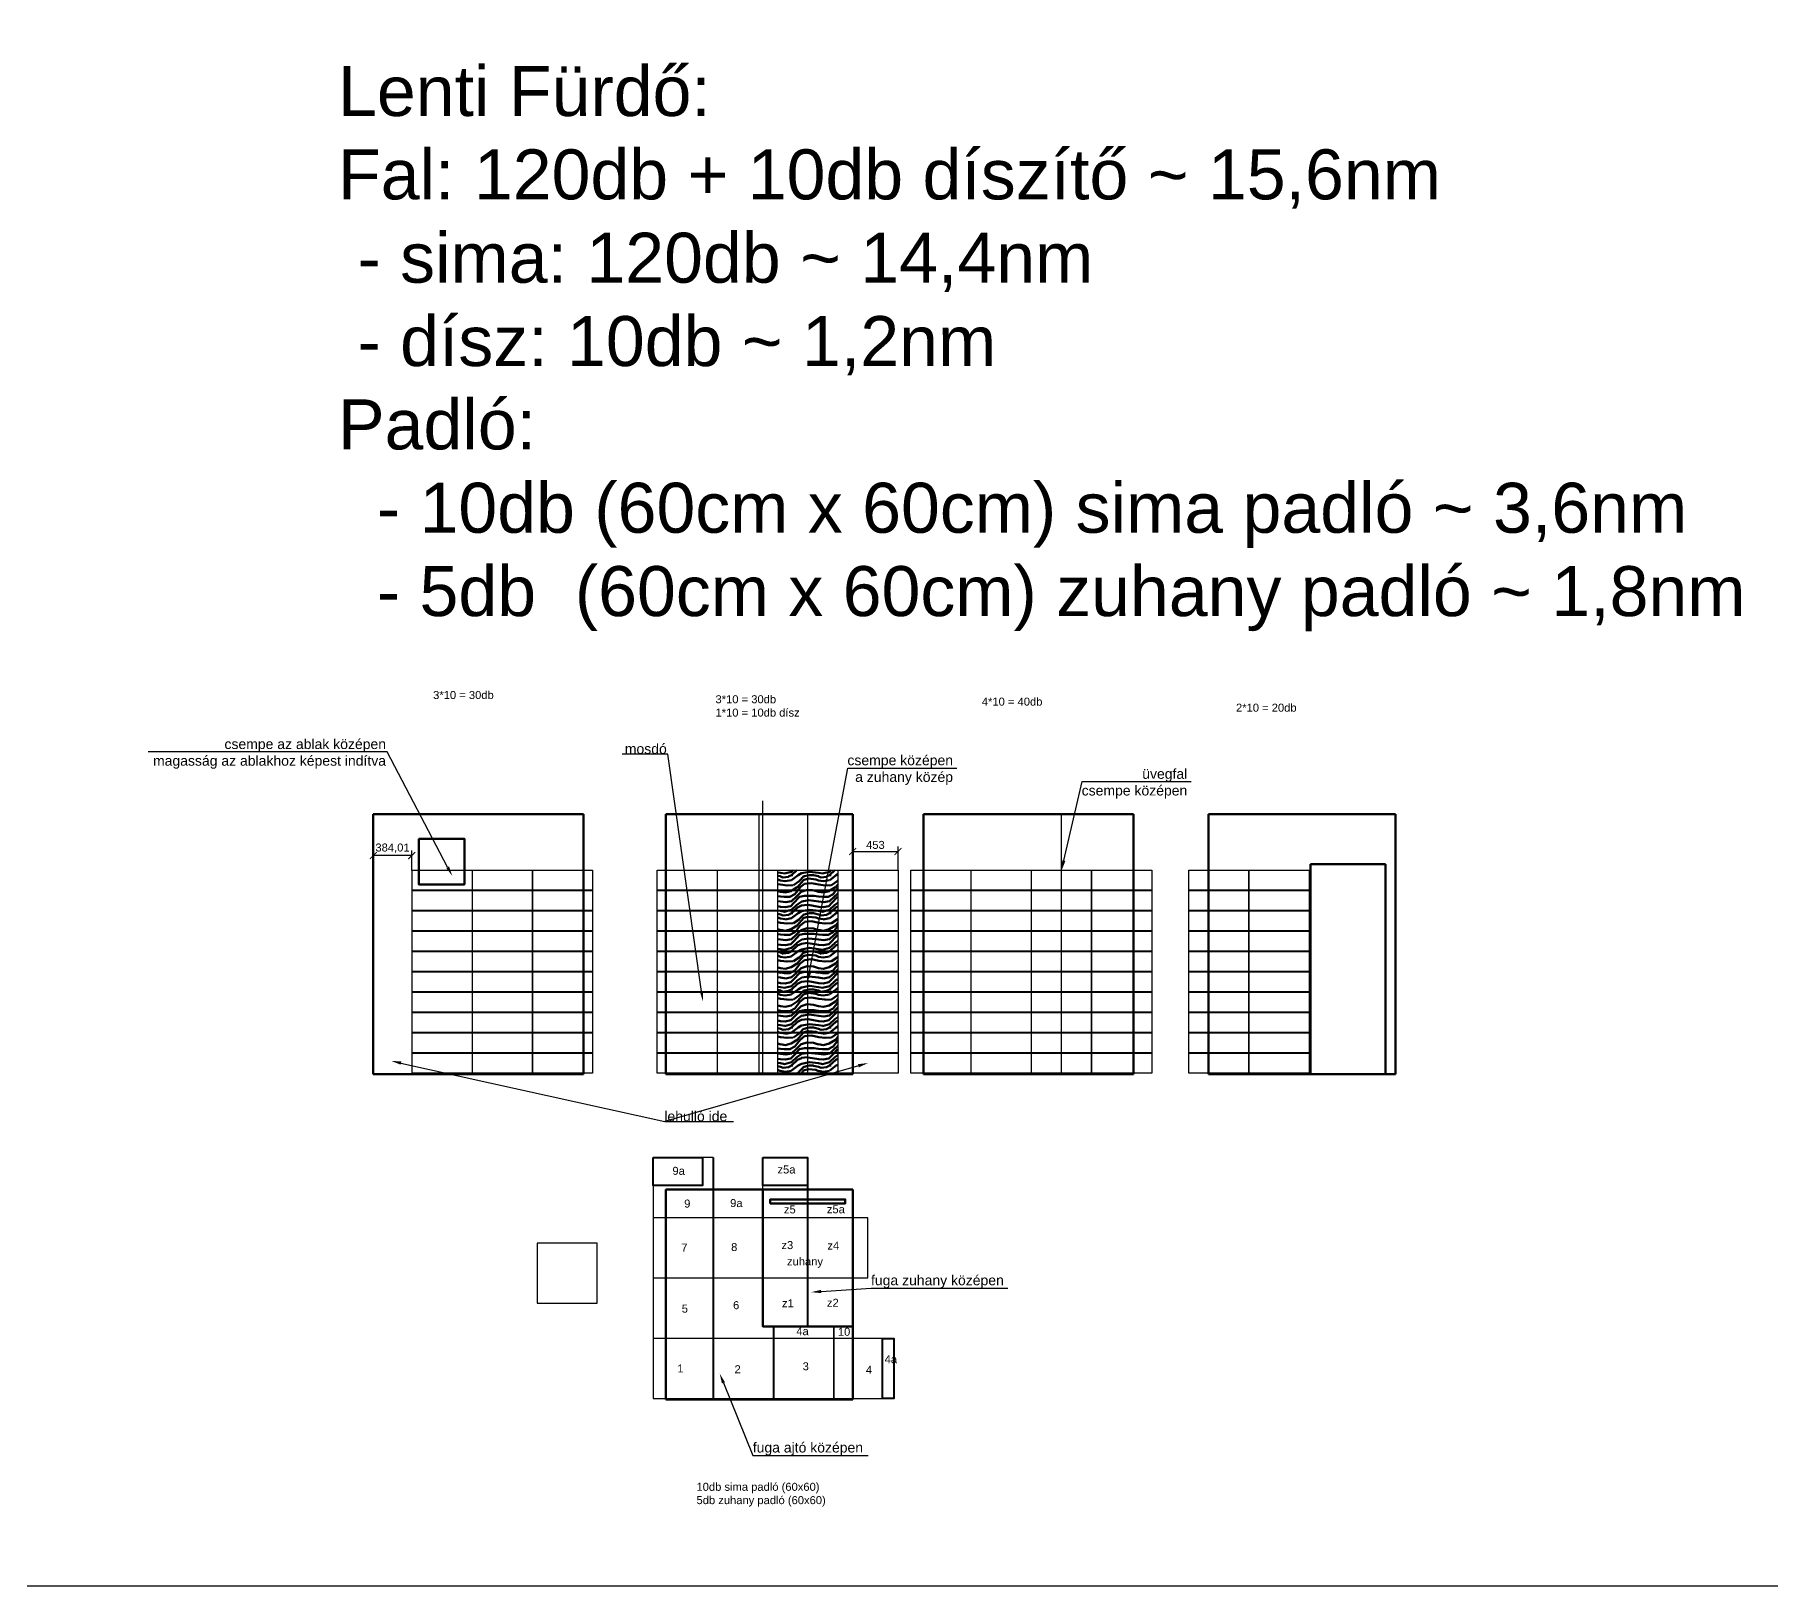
# Model space of a CAD drawing. Header units: metres. Extents: x -98677 to 89321, y -16450 to 242692.
# Drawn here: x 59940 to 77292, y 105716 to 121233 of the extents above; entities that cross this region are included whole.
import ezdxf
from ezdxf import colors
from ezdxf.entities.mleader import LeaderData, LeaderLine
from ezdxf.math import Vec2, Vec3

# ---------------------------------------------------------------- set-up
doc = ezdxf.new("R2010")
doc.units = ezdxf.units.M
doc.header["$LTSCALE"] = 0.001
for name, color, linetype in [('Csempe', 122, 'Continuous'), ('Méret', 7, 'Continuous'), ('szerk', 70, 'Continuous')]:
    doc.layers.add(name, color=color, linetype=linetype)
for name, color, linetype, lineweight in [('fűtés - vissza', 5, 'Continuous', 40), ('gépészet - víz', 5, 'Continuous', 40), ('külső fal', 7, 'Continuous', 50)]:
    doc.layers.add(name, color=color, linetype=linetype, lineweight=lineweight)
doc.styles.add('dada', font='arial.ttf', dxfattribs={"height": 80})
doc.dimstyles.new('kicsi folyamatos', dxfattribs={"dimscale": 100, "dimtxt": 1, "dimasz": 0.7, "dimexe": 0.5, "dimexo": 0, "dimgap": 0.25, "dimtad": 1, "dimtxsty": 'dada', "dimblk1": 'ARCHTICK', "dimblk2": 'ARCHTICK', "dimsah": 1, "dimcen": 2.5, "dimadec": 0, "dimazin": 0, "dimtfac": 1, "dimtmove": 0, "dimatfit": 3, "dimldrblk": 'ARCHTICK', "dimfxl": 1, "dimarcsym": 0})

# ---------------------------------------------------------------- blocks, each defined once
blk = doc.blocks.new('_ArchTick')
at = {"color": 0, "linetype": 'ByBlock', "const_width": 0.15}
blk.add_lwpolyline([(-0.5, -0.5), (0.5, 0.5)], dxfattribs=at)
blk = doc.blocks.new('*D338')
at = {"layer": 'Defpoints', "color": 0, "ltscale": 10000}
for p in [(68571, 113064), (68118, 112876), (68571, 112876)]:
    blk.add_point(p, dxfattribs=at)
at = {"layer": 'Méret', "color": 0, "lineweight": -2, "ltscale": 10000}
for p, q in [((68118, 112876), (68118, 113114)), ((68118, 113064), (68571, 113064)), ((68571, 112876), (68571, 113114))]:
    blk.add_line(p, q, dxfattribs=at)
at = {"layer": 'Méret', "color": 0, "lineweight": -2, "ltscale": 10000, "xscale": 70, "yscale": 70, "zscale": 70, "rotation": 180}
blk.add_blockref('_ArchTick', (68118, 113064), dxfattribs=at)
at = {"layer": 'Méret', "color": 0, "lineweight": -2, "ltscale": 10000, "xscale": 70, "yscale": 70, "zscale": 70}
blk.add_blockref('_ArchTick', (68571, 113064), dxfattribs=at)
at = {"layer": 'Méret', "color": 0, "ltscale": 10000, "insert": (68345, 113130), "char_height": 80, "attachment_point": 5, "style": 'dada'}
blk.add_mtext('453', dxfattribs=at)
blk = doc.blocks.new('*D339')
at = {"layer": 'Defpoints', "color": 0, "ltscale": 10000}
for p in [(63325, 113024), (63325, 112876), (63709, 112876)]:
    blk.add_point(p, dxfattribs=at)
at = {"layer": 'Méret', "color": 0, "lineweight": -2, "ltscale": 10000}
for p, q in [((63325, 112876), (63325, 113074)), ((63709, 113024), (63325, 113024)), ((63709, 112876), (63709, 113074))]:
    blk.add_line(p, q, dxfattribs=at)
at = {"layer": 'Méret', "color": 0, "lineweight": -2, "ltscale": 10000, "xscale": 70, "yscale": 70, "zscale": 70, "rotation": 180}
blk.add_blockref('_ArchTick', (63325, 113024), dxfattribs=at)
at = {"layer": 'Méret', "color": 0, "lineweight": -2, "ltscale": 10000, "xscale": 70, "yscale": 70, "zscale": 70}
blk.add_blockref('_ArchTick', (63709, 113024), dxfattribs=at)
at = {"layer": 'Méret', "color": 0, "ltscale": 10000, "insert": (63517, 113097), "char_height": 80, "attachment_point": 5, "style": 'dada'}
blk.add_mtext('384,01', dxfattribs=at)

msp = doc.modelspace()

# ---------------------------------------------------------------- hatches: boundary and pattern name
at = {"layer": 'külső fal', "ltscale": 10000}
h = msp.add_hatch(dxfattribs=at)
h.set_pattern_fill('WOOD3', color=256, scale=15, style=0)
h.set_pattern_definition([(355.2364, (20911.59, -6743.44), (-4191.0003605, 380.996774), [45.8785, -4541.9692]), (11.3099, (20957.31, -6747.25), (1524.000287, 380.9991), [58.282, -1884.4447]), (45, (21014.46, -6735.82), (3e-14, 381.0001), [43.1052, -495.71]), (46.8476, (21044.94, -6705.342), (5334.0010797, 5714.9990618), [83.5598, -8272.4225]), (12.9946, (21102.09, -6644.382), (-3429.0002925, -761.999077), [50.8319, -5032.3421]), (0, (21151.62, -6632.95), (381, 381), [95.25, -285.75]), (350.5377, (21246.87, -6632.95), (-1905.000295, 380.99929), [46.3506, -2271.1818]), (354.2894, (20911.59, -6640.57), (-3428.99978, 381.000501), [38.2901, -3790.7126]), (0, (20949.7, -6644.4), (381, 381), [57.15, -323.85]), (28.3008, (21006.84, -6644.382), (4190.9981406, 2286.003381), [56.2539, -5569.1437]), (52.125, (21056.37, -6617.71), (-1524.0007105, -1904.999657), [86.8813, -4257.1869]), (39.2894, (21109.71, -6549.132), (2286.0002437, 1904.99986), [54.1504, -5360.8773]), (6.3402, (21151.62, -6514.84), (3047.999772, 381.000602), [69.0021, -3381.0995]), (348.1113, (21220.2, -6507.222), (-5333.9989717, 1143.004014), [73.9769, -7323.7051]), (353.2902, (20911.59, -6522.462), (3429.00038, -380.9976688), [65.2165, -6456.4527]), (3.3665, (20976.36, -6530.082), (6095.9997417, 381.004177), [64.882, -6423.3144]), (33.6901, (21041.13, -6526.27), (-761.99983, -381.00051), [68.6859, -1305.0294]), (47.4896, (21098.28, -6488.172), (3809.9964637, 4191.0033047), [62.0222, -6140.2082]), (14.9314, (21140.19, -6442.452), (4191.000204, 1142.9988395), [59.1472, -5855.5635]), (0, (21197.34, -6427.2), (381, 381), [45.72, -335.28]), (347.0054, (21243.06, -6427.212), (3429.0002925, -761.999077), [50.8319, -5032.3421]), (0, (21029.7, -6808.2), (381, 381), [0, -381]), (223.1524, (21083.04, -6751.062), (5714.9990618, 5334.0010797), [83.5598, -8272.4225]), (206.5651, (21022.08, -6427.21), (-380.99968, -381.0005), [34.0778, -817.8641]), (188.1301, (20991.6, -6442.45), (-2285.999915, -380.999755), [53.8814, -2640.1951]), (156.8014, (20938.26, -6450.07), (-1904.999897, 762.000505), [29.0162, -2872.5933]), (26.5651, (21083.04, -6751.06), (380.99968, 381.0005), [42.5969, -809.345]), (6.7098, (21121.14, -6732.012), (-3429.00038, -380.9976688), [65.2165, -6456.4527]), (349.8753, (21185.911, -6724.392), (6476.9995389, -1143.0032723), [108.3674, -10728.387]), (349.6952, (20911.59, -6785.35), (2286.000366, -380.998048), [42.5969, -4217.1122]), (15.5241, (20953.5, -6792.972), (-4191.0003904, -1142.9991533), [71.1765, -7046.4906]), (42.8789, (21022.08, -6773.922), (-4953.000302, -4571.999906), [72.79, -7206.2047]), (34.6952, (21075.42, -6724.392), (3809.9978127, 2667.0032803), [60.2414, -5963.8974]), (9.4623, (21124.95, -6690.1), (1905.000295, 380.99929), [69.526, -2248.0067]), (353.4181, (21193.53, -6678.672), (-6477.0005479, 761.9949328), [99.7172, -9872.0072]), (351.8699, (20911.59, -6690.1), (-2285.999915, 380.999755), [53.8814, -2640.1951]), (11.3099, (20964.93, -6697.72), (1524.000287, 380.9991), [58.282, -1884.4447]), (42.5104, (21022.08, -6686.292), (-4191.0033047, -3809.9964637), [62.0222, -6140.2082]), (45, (21067.8, -6644.38), (3e-14, 381.0001), [70.0461, -468.7694]), (17.354, (21117.33, -6594.852), (-4953.0007693, -1523.9979054), [63.8674, -6322.8565]), (356.6335, (21178.29, -6575.802), (-6095.9997417, 381.004177), [64.882, -6423.3144]), (342.8973, (21243.06, -6579.612), (3810.0006595, -1142.998283), [51.8217, -5130.3387]), (351.2538, (20911.59, -6594.852), (2666.999747, -381.001599), [50.1125, -4961.1599]), (14.9314, (20961.12, -6602.472), (4191.000204, 1142.9988395), [59.1472, -5855.5635]), (32.0054, (21018.27, -6587.23), (-1904.999598, -1143.000421), [71.8871, -3522.4601]), (49.8991, (21079.23, -6549.132), (-4190.9992608, -4953.0007352), [94.6385, -9369.2053]), (15.9454, (21140.19, -6476.74), (-1524.000048, -380.999958), [55.4744, -2718.2475]), (353.991, (21193.53, -6461.502), (3809.999905, -380.99974), [72.79, -7206.2047]), (336.8014, (21265.92, -6469.12), (1904.999897, -762.000505), [29.0162, -2872.5933]), (350.5377, (20911.59, -6480.55), (-1905.000295, 380.99929), [46.3506, -2271.1818]), (10.008, (20957.31, -6488.172), (4190.9998303, 762.001323), [65.7709, -6511.309]), (37.4054, (21022.08, -6476.742), (4952.9971292, 3810.003792), [81.5374, -8072.2184]), (29.0546, (21086.85, -6808.21), (2667.000147, 1524.00001), [39.2262, -3883.4088]), (10.7843, (21121.14, -6789.162), (-6095.999811, -1143.0002094), [81.4487, -8063.4013]), (352.875, (21201.15, -6773.92), (-2667.000145, 380.999345), [92.1517, -2979.5686])])
h.paths.add_polyline_path([(67368.348, 111049.282), (67368.348, 110849.282), (67668.348, 110849.282), (67668.348, 111049.282)])
h.paths.add_polyline_path([(67668.348, 110849.282), (67968.348, 110849.282), (67968.348, 111049.282), (67668.348, 111049.282)])
h.paths.add_polyline_path([(67368.348, 112470.282), (67368.348, 112270.282), (67668.348, 112270.282), (67668.348, 112470.282)])
h.paths.add_polyline_path([(67368.348, 111252.282), (67368.348, 111052.282), (67668.348, 111052.282), (67668.348, 111252.282)])
h.paths.add_polyline_path([(67668.348, 111052.282), (67968.348, 111052.282), (67968.348, 111252.282), (67668.348, 111252.282)])
h.paths.add_polyline_path([(67668.348, 111255.282), (67968.348, 111255.282), (67968.348, 111455.282), (67668.348, 111455.282)])
h.paths.add_polyline_path([(67368.348, 111255.282), (67368.348, 111455.282), (67668.348, 111455.282), (67668.348, 111255.282)])
h.paths.add_polyline_path([(67668.348, 111458.282), (67968.348, 111458.282), (67968.348, 111658.282), (67668.348, 111658.282)])
h.paths.add_polyline_path([(67368.348, 111458.282), (67368.348, 111658.282), (67668.348, 111658.282), (67668.348, 111458.282)])
h.paths.add_polyline_path([(67368.348, 111864.282), (67368.348, 112064.282), (67668.348, 112064.282), (67668.348, 111864.282)])
h.paths.add_polyline_path([(67668.348, 111661.282), (67968.348, 111661.282), (67968.348, 111861.282), (67668.348, 111861.282)])
h.paths.add_polyline_path([(67368.348, 111861.282), (67368.348, 111661.282), (67668.348, 111661.282), (67668.348, 111861.282)])
h.paths.add_polyline_path([(67368.348, 112673.282), (67368.348, 112473.282), (67668.348, 112473.282), (67668.348, 112673.282)])
h.paths.add_polyline_path([(67668.348, 111864.282), (67968.348, 111864.282), (67968.348, 112064.282), (67668.348, 112064.282)])
h.paths.add_polyline_path([(67668.348, 112270.282), (67968.348, 112270.282), (67968.348, 112470.282), (67668.348, 112470.282)])
h.paths.add_polyline_path([(67368.348, 112876.282), (67368.348, 112676.282), (67668.348, 112676.282), (67668.348, 112876.282)])
h.paths.add_polyline_path([(67668.348, 112676.282), (67968.348, 112676.282), (67968.348, 112876.282), (67668.348, 112876.282)])
h.paths.add_polyline_path([(67668.348, 112067.282), (67968.348, 112067.282), (67968.348, 112267.282), (67668.348, 112267.282)])
h.paths.add_polyline_path([(67368.348, 112267.282), (67368.348, 112067.282), (67668.348, 112067.282), (67668.348, 112267.282)])
h.paths.add_polyline_path([(67668.348, 112473.282), (67968.348, 112473.282), (67968.348, 112673.282), (67668.348, 112673.282)])

# ---------------------------------------------------------------- linework, layer by layer
at = {"ltscale": 10000}
msp.add_lwpolyline([(24521.022, 133538.16), (89320.646, 133538.16), (89320.646, 105716.099), (24521.022, 105716.099)], close=True, dxfattribs=at)
at = {"layer": 'Csempe', "ltscale": 10000}
for p, q in [((66724.848, 110004.228), (66724.848, 109404.228)), ((67666.848, 110004.228), (67218.348, 110004.228)), ((67218.348, 109404.228), (67218.348, 110004.228)), ((67666.848, 109404.228), (67666.848, 110004.228)), ((67669.848, 110004.228), (67669.848, 109404.228)), ((67218.348, 109684.665), (66248.348, 109684.665)), ((66724.848, 109404.228), (67218.348, 109404.228)), ((67218.348, 109401.228), (66724.848, 109401.228)), ((66724.848, 109401.228), (66724.848, 108801.228)), ((67066.848, 109404.228), (67666.848, 109404.228)), ((67666.848, 109401.228), (67066.848, 109401.228)), ((67218.348, 108801.228), (67218.348, 109401.228)), ((67666.848, 108801.228), (67666.848, 109401.228)), ((67669.848, 109404.228), (68118.348, 109404.228)), ((68269.848, 109401.228), (67669.848, 109401.228)), ((67669.848, 109401.228), (67669.848, 108801.228)), ((68269.848, 108801.228), (68269.848, 109401.228)), ((66724.848, 108801.228), (67218.348, 108801.228)), ((67218.348, 108798.228), (66724.848, 108798.228)), ((66724.848, 108798.228), (66724.848, 108198.228)), ((67066.848, 108801.228), (67666.848, 108801.228)), ((67666.848, 108798.228), (67066.848, 108798.228)), ((67218.348, 108314.665), (67218.348, 108798.228)), ((67666.848, 108314.665), (67666.848, 108798.228)), ((67669.848, 108801.228), (68118.348, 108801.228)), ((67669.848, 108801.228), (68269.848, 108801.228)), ((68118.348, 108798.228), (67669.848, 108798.228)), ((67669.848, 108798.228), (67669.848, 108314.665)), ((68118.348, 108798.228), (68118.348, 108314.665)), ((67324.848, 108314.665), (67218.348, 108314.665)), ((67218.348, 108311.665), (67218.348, 108314.665)), ((67324.848, 108311.665), (67218.348, 108311.665)), ((67324.848, 108198.228), (67324.848, 108311.665)), ((67666.848, 108314.665), (67327.848, 108314.665)), ((67327.848, 108311.665), (67327.848, 108198.228)), ((67927.848, 108311.665), (67327.848, 108311.665)), ((68118.348, 108314.665), (67669.848, 108314.665)), ((67927.848, 108198.228), (67927.848, 108311.665)), ((67930.848, 108311.665), (67930.848, 108198.228)), ((68118.348, 108311.665), (67930.848, 108311.665)), ((66724.848, 108198.228), (67324.848, 108198.228)), ((67066.848, 108198.228), (67666.848, 108198.228)), ((67327.848, 108198.228), (67927.848, 108198.228)), ((67669.848, 108198.228), (68269.848, 108198.228)), ((67930.848, 108198.228), (68530.848, 108198.228))]:
    msp.add_line(p, q, dxfattribs=at)
for points in [[(63712.087, 112876.282), (64312.087, 112876.282), (64312.087, 112676.282), (63712.087, 112676.282)], [(63712.087, 112876.282), (64312.087, 112876.282), (64312.087, 112676.282), (63712.087, 112676.282)], [(64315.087, 112876.282), (64915.087, 112876.282), (64915.087, 112676.282), (64315.087, 112676.282)], [(64918.087, 112876.282), (65518.087, 112876.282), (65518.087, 112676.282), (64918.087, 112676.282)], [(66162.348, 112876.282), (66762.348, 112876.282), (66762.348, 112676.282), (66162.348, 112676.282)], [(66765.348, 112876.282), (67365.348, 112876.282), (67365.348, 112676.282), (66765.348, 112676.282)], [(67368.348, 112876.282), (67968.348, 112876.282), (67968.348, 112676.282), (67368.348, 112676.282)], [(67971.348, 112876.282), (68571.348, 112876.282), (68571.348, 112676.282), (67971.348, 112676.282)], [(68698.172, 112876.282), (69298.172, 112876.282), (69298.172, 112676.282), (68698.172, 112676.282)], [(69301.172, 112876.282), (69901.172, 112876.282), (69901.172, 112676.282), (69301.172, 112676.282)], [(69904.172, 112876.282), (70504.172, 112876.282), (70504.172, 112676.282), (69904.172, 112676.282)], [(70507.172, 112876.282), (71107.172, 112876.282), (71107.172, 112676.282), (70507.172, 112676.282)], [(71477.285, 112876.282), (72077.285, 112876.282), (72077.285, 112676.282), (71477.285, 112676.282)], [(72080.285, 112876.282), (72680.285, 112876.282), (72680.285, 112676.282), (72080.285, 112676.282)], [(63712.087, 112673.282), (64312.087, 112673.282), (64312.087, 112473.282), (63712.087, 112473.282)], [(63712.087, 112673.282), (64312.087, 112673.282), (64312.087, 112473.282), (63712.087, 112473.282)], [(64315.087, 112673.282), (64915.087, 112673.282), (64915.087, 112473.282), (64315.087, 112473.282)], [(64918.087, 112673.282), (65518.087, 112673.282), (65518.087, 112473.282), (64918.087, 112473.282)], [(66162.348, 112673.282), (66762.348, 112673.282), (66762.348, 112473.282), (66162.348, 112473.282)], [(66765.348, 112673.282), (67365.348, 112673.282), (67365.348, 112473.282), (66765.348, 112473.282)], [(67368.348, 112673.282), (67968.348, 112673.282), (67968.348, 112473.282), (67368.348, 112473.282)], [(67971.348, 112673.282), (68571.348, 112673.282), (68571.348, 112473.282), (67971.348, 112473.282)], [(68698.172, 112673.282), (69298.172, 112673.282), (69298.172, 112473.282), (68698.172, 112473.282)], [(69301.172, 112673.282), (69901.172, 112673.282), (69901.172, 112473.282), (69301.172, 112473.282)], [(69904.172, 112673.282), (70504.172, 112673.282), (70504.172, 112473.282), (69904.172, 112473.282)], [(70507.172, 112673.282), (71107.172, 112673.282), (71107.172, 112473.282), (70507.172, 112473.282)], [(71477.285, 112673.282), (72077.285, 112673.282), (72077.285, 112473.282), (71477.285, 112473.282)], [(72080.285, 112673.282), (72680.285, 112673.282), (72680.285, 112473.282), (72080.285, 112473.282)], [(63712.087, 112470.282), (64312.087, 112470.282), (64312.087, 112270.282), (63712.087, 112270.282)], [(63712.087, 112470.282), (64312.087, 112470.282), (64312.087, 112270.282), (63712.087, 112270.282)], [(64315.087, 112470.282), (64915.087, 112470.282), (64915.087, 112270.282), (64315.087, 112270.282)], [(64918.087, 112470.282), (65518.087, 112470.282), (65518.087, 112270.282), (64918.087, 112270.282)], [(66162.348, 112470.282), (66762.348, 112470.282), (66762.348, 112270.282), (66162.348, 112270.282)], [(66765.348, 112470.282), (67365.348, 112470.282), (67365.348, 112270.282), (66765.348, 112270.282)], [(67368.348, 112470.282), (67968.348, 112470.282), (67968.348, 112270.282), (67368.348, 112270.282)], [(67971.348, 112470.282), (68571.348, 112470.282), (68571.348, 112270.282), (67971.348, 112270.282)], [(68698.172, 112470.282), (69298.172, 112470.282), (69298.172, 112270.282), (68698.172, 112270.282)], [(69301.172, 112470.282), (69901.172, 112470.282), (69901.172, 112270.282), (69301.172, 112270.282)], [(69904.172, 112470.282), (70504.172, 112470.282), (70504.172, 112270.282), (69904.172, 112270.282)], [(70507.172, 112470.282), (71107.172, 112470.282), (71107.172, 112270.282), (70507.172, 112270.282)], [(71477.285, 112470.282), (72077.285, 112470.282), (72077.285, 112270.282), (71477.285, 112270.282)], [(72080.285, 112470.282), (72680.285, 112470.282), (72680.285, 112270.282), (72080.285, 112270.282)], [(63712.087, 112267.282), (64312.087, 112267.282), (64312.087, 112067.282), (63712.087, 112067.282)], [(63712.087, 112267.282), (64312.087, 112267.282), (64312.087, 112067.282), (63712.087, 112067.282)], [(64315.087, 112267.282), (64915.087, 112267.282), (64915.087, 112067.282), (64315.087, 112067.282)], [(64918.087, 112267.282), (65518.087, 112267.282), (65518.087, 112067.282), (64918.087, 112067.282)], [(66162.348, 112267.282), (66762.348, 112267.282), (66762.348, 112067.282), (66162.348, 112067.282)], [(66765.348, 112267.282), (67365.348, 112267.282), (67365.348, 112067.282), (66765.348, 112067.282)], [(67368.348, 112267.282), (67968.348, 112267.282), (67968.348, 112067.282), (67368.348, 112067.282)], [(67971.348, 112267.282), (68571.348, 112267.282), (68571.348, 112067.282), (67971.348, 112067.282)], [(68698.172, 112267.282), (69298.172, 112267.282), (69298.172, 112067.282), (68698.172, 112067.282)], [(69301.172, 112267.282), (69901.172, 112267.282), (69901.172, 112067.282), (69301.172, 112067.282)], [(69904.172, 112267.282), (70504.172, 112267.282), (70504.172, 112067.282), (69904.172, 112067.282)], [(70507.172, 112267.282), (71107.172, 112267.282), (71107.172, 112067.282), (70507.172, 112067.282)], [(71477.285, 112267.282), (72077.285, 112267.282), (72077.285, 112067.282), (71477.285, 112067.282)], [(72080.285, 112267.282), (72680.285, 112267.282), (72680.285, 112067.282), (72080.285, 112067.282)], [(63712.087, 112064.282), (64312.087, 112064.282), (64312.087, 111864.282), (63712.087, 111864.282)], [(63712.087, 112064.282), (64312.087, 112064.282), (64312.087, 111864.282), (63712.087, 111864.282)], [(64315.087, 112064.282), (64915.087, 112064.282), (64915.087, 111864.282), (64315.087, 111864.282)], [(64918.087, 112064.282), (65518.087, 112064.282), (65518.087, 111864.282), (64918.087, 111864.282)], [(66162.348, 112064.282), (66762.348, 112064.282), (66762.348, 111864.282), (66162.348, 111864.282)], [(66765.348, 112064.282), (67365.348, 112064.282), (67365.348, 111864.282), (66765.348, 111864.282)], [(67368.348, 112064.282), (67968.348, 112064.282), (67968.348, 111864.282), (67368.348, 111864.282)], [(67971.348, 112064.282), (68571.348, 112064.282), (68571.348, 111864.282), (67971.348, 111864.282)], [(68698.172, 112064.282), (69298.172, 112064.282), (69298.172, 111864.282), (68698.172, 111864.282)], [(69301.172, 112064.282), (69901.172, 112064.282), (69901.172, 111864.282), (69301.172, 111864.282)], [(69904.172, 112064.282), (70504.172, 112064.282), (70504.172, 111864.282), (69904.172, 111864.282)], [(70507.172, 112064.282), (71107.172, 112064.282), (71107.172, 111864.282), (70507.172, 111864.282)], [(71477.285, 112064.282), (72077.285, 112064.282), (72077.285, 111864.282), (71477.285, 111864.282)], [(72080.285, 112064.282), (72680.285, 112064.282), (72680.285, 111864.282), (72080.285, 111864.282)], [(63712.087, 111861.282), (64312.087, 111861.282), (64312.087, 111661.282), (63712.087, 111661.282)], [(63712.087, 111861.282), (64312.087, 111861.282), (64312.087, 111661.282), (63712.087, 111661.282)], [(64315.087, 111861.282), (64915.087, 111861.282), (64915.087, 111661.282), (64315.087, 111661.282)], [(64918.087, 111861.282), (65518.087, 111861.282), (65518.087, 111661.282), (64918.087, 111661.282)], [(66162.348, 111861.282), (66762.348, 111861.282), (66762.348, 111661.282), (66162.348, 111661.282)], [(66765.348, 111861.282), (67365.348, 111861.282), (67365.348, 111661.282), (66765.348, 111661.282)], [(67368.348, 111861.282), (67968.348, 111861.282), (67968.348, 111661.282), (67368.348, 111661.282)], [(67971.348, 111861.282), (68571.348, 111861.282), (68571.348, 111661.282), (67971.348, 111661.282)], [(68698.172, 111861.282), (69298.172, 111861.282), (69298.172, 111661.282), (68698.172, 111661.282)], [(69301.172, 111861.282), (69901.172, 111861.282), (69901.172, 111661.282), (69301.172, 111661.282)], [(69904.172, 111861.282), (70504.172, 111861.282), (70504.172, 111661.282), (69904.172, 111661.282)], [(70507.172, 111861.282), (71107.172, 111861.282), (71107.172, 111661.282), (70507.172, 111661.282)], [(71477.285, 111861.282), (72077.285, 111861.282), (72077.285, 111661.282), (71477.285, 111661.282)], [(72080.285, 111861.282), (72680.285, 111861.282), (72680.285, 111661.282), (72080.285, 111661.282)], [(63712.087, 111658.282), (64312.087, 111658.282), (64312.087, 111458.282), (63712.087, 111458.282)], [(63712.087, 111658.282), (64312.087, 111658.282), (64312.087, 111458.282), (63712.087, 111458.282)], [(64315.087, 111658.282), (64915.087, 111658.282), (64915.087, 111458.282), (64315.087, 111458.282)], [(64918.087, 111658.282), (65518.087, 111658.282), (65518.087, 111458.282), (64918.087, 111458.282)], [(66162.348, 111658.282), (66762.348, 111658.282), (66762.348, 111458.282), (66162.348, 111458.282)], [(66765.348, 111658.282), (67365.348, 111658.282), (67365.348, 111458.282), (66765.348, 111458.282)], [(67368.348, 111658.282), (67968.348, 111658.282), (67968.348, 111458.282), (67368.348, 111458.282)], [(67971.348, 111658.282), (68571.348, 111658.282), (68571.348, 111458.282), (67971.348, 111458.282)], [(68698.172, 111658.282), (69298.172, 111658.282), (69298.172, 111458.282), (68698.172, 111458.282)], [(69301.172, 111658.282), (69901.172, 111658.282), (69901.172, 111458.282), (69301.172, 111458.282)], [(69904.172, 111658.282), (70504.172, 111658.282), (70504.172, 111458.282), (69904.172, 111458.282)], [(70507.172, 111658.282), (71107.172, 111658.282), (71107.172, 111458.282), (70507.172, 111458.282)], [(71477.285, 111658.282), (72077.285, 111658.282), (72077.285, 111458.282), (71477.285, 111458.282)], [(72080.285, 111658.282), (72680.285, 111658.282), (72680.285, 111458.282), (72080.285, 111458.282)], [(63712.087, 111455.282), (64312.087, 111455.282), (64312.087, 111255.282), (63712.087, 111255.282)], [(63712.087, 111455.282), (64312.087, 111455.282), (64312.087, 111255.282), (63712.087, 111255.282)], [(64315.087, 111455.282), (64915.087, 111455.282), (64915.087, 111255.282), (64315.087, 111255.282)], [(64918.087, 111455.282), (65518.087, 111455.282), (65518.087, 111255.282), (64918.087, 111255.282)], [(66162.348, 111455.282), (66762.348, 111455.282), (66762.348, 111255.282), (66162.348, 111255.282)], [(66765.348, 111455.282), (67365.348, 111455.282), (67365.348, 111255.282), (66765.348, 111255.282)], [(67368.348, 111455.282), (67968.348, 111455.282), (67968.348, 111255.282), (67368.348, 111255.282)], [(67971.348, 111455.282), (68571.348, 111455.282), (68571.348, 111255.282), (67971.348, 111255.282)], [(68698.172, 111455.282), (69298.172, 111455.282), (69298.172, 111255.282), (68698.172, 111255.282)], [(69301.172, 111455.282), (69901.172, 111455.282), (69901.172, 111255.282), (69301.172, 111255.282)], [(69904.172, 111455.282), (70504.172, 111455.282), (70504.172, 111255.282), (69904.172, 111255.282)], [(70507.172, 111455.282), (71107.172, 111455.282), (71107.172, 111255.282), (70507.172, 111255.282)], [(71477.285, 111455.282), (72077.285, 111455.282), (72077.285, 111255.282), (71477.285, 111255.282)], [(72080.285, 111455.282), (72680.285, 111455.282), (72680.285, 111255.282), (72080.285, 111255.282)], [(63712.087, 111252.282), (64312.087, 111252.282), (64312.087, 111052.282), (63712.087, 111052.282)], [(63712.087, 111252.282), (64312.087, 111252.282), (64312.087, 111052.282), (63712.087, 111052.282)], [(64315.087, 111252.282), (64915.087, 111252.282), (64915.087, 111052.282), (64315.087, 111052.282)], [(64918.087, 111252.282), (65518.087, 111252.282), (65518.087, 111052.282), (64918.087, 111052.282)], [(66162.348, 111252.282), (66762.348, 111252.282), (66762.348, 111052.282), (66162.348, 111052.282)], [(66765.348, 111252.282), (67365.348, 111252.282), (67365.348, 111052.282), (66765.348, 111052.282)], [(67368.348, 111252.282), (67968.348, 111252.282), (67968.348, 111052.282), (67368.348, 111052.282)], [(67971.348, 111252.282), (68571.348, 111252.282), (68571.348, 111052.282), (67971.348, 111052.282)], [(68698.172, 111252.282), (69298.172, 111252.282), (69298.172, 111052.282), (68698.172, 111052.282)], [(69301.172, 111252.282), (69901.172, 111252.282), (69901.172, 111052.282), (69301.172, 111052.282)], [(69904.172, 111252.282), (70504.172, 111252.282), (70504.172, 111052.282), (69904.172, 111052.282)], [(70507.172, 111252.282), (71107.172, 111252.282), (71107.172, 111052.282), (70507.172, 111052.282)], [(71477.285, 111252.282), (72077.285, 111252.282), (72077.285, 111052.282), (71477.285, 111052.282)], [(72080.285, 111252.282), (72680.285, 111252.282), (72680.285, 111052.282), (72080.285, 111052.282)], [(63712.087, 111049.282), (64312.087, 111049.282), (64312.087, 110849.282), (63712.087, 110849.282)], [(63712.087, 111049.282), (64312.087, 111049.282), (64312.087, 110849.282), (63712.087, 110849.282)], [(64315.087, 111049.282), (64915.087, 111049.282), (64915.087, 110849.282), (64315.087, 110849.282)], [(64918.087, 111049.282), (65518.087, 111049.282), (65518.087, 110849.282), (64918.087, 110849.282)], [(66162.348, 111049.282), (66762.348, 111049.282), (66762.348, 110849.282), (66162.348, 110849.282)], [(66765.348, 111049.282), (67365.348, 111049.282), (67365.348, 110849.282), (66765.348, 110849.282)], [(67368.348, 111049.282), (67968.348, 111049.282), (67968.348, 110849.282), (67368.348, 110849.282)], [(67971.348, 111049.282), (68571.348, 111049.282), (68571.348, 110849.282), (67971.348, 110849.282)], [(68698.172, 111049.282), (69298.172, 111049.282), (69298.172, 110849.282), (68698.172, 110849.282)], [(69301.172, 111049.282), (69901.172, 111049.282), (69901.172, 110849.282), (69301.172, 110849.282)], [(69904.172, 111049.282), (70504.172, 111049.282), (70504.172, 110849.282), (69904.172, 110849.282)], [(70507.172, 111049.282), (71107.172, 111049.282), (71107.172, 110849.282), (70507.172, 110849.282)], [(71477.285, 111049.282), (72077.285, 111049.282), (72077.285, 110849.282), (71477.285, 110849.282)], [(72080.285, 111049.282), (72680.285, 111049.282), (72680.285, 110849.282), (72080.285, 110849.282)], [(66121.848, 109404.228), (66721.848, 109404.228), (66721.848, 110004.228), (66121.848, 110004.228)], [(66121.848, 108801.228), (66721.848, 108801.228), (66721.848, 109401.228), (66121.848, 109401.228)], [(64962.897, 108547.506), (65562.897, 108547.506), (65562.897, 109147.506), (64962.897, 109147.506)], [(66121.848, 108198.228), (66721.848, 108198.228), (66721.848, 108798.228), (66121.848, 108798.228)], [(66121.848, 107595.228), (66721.848, 107595.228), (66721.848, 108195.228), (66121.848, 108195.228)], [(66724.848, 107595.228), (67324.848, 107595.228), (67324.848, 108195.228), (66724.848, 108195.228)], [(67327.848, 107595.228), (67927.848, 107595.228), (67927.848, 108195.228), (67327.848, 108195.228)], [(67930.848, 107595.228), (68530.848, 107595.228), (68530.848, 108195.228), (67930.848, 108195.228)]]:
    msp.add_lwpolyline(points, close=True, dxfattribs=at)
at = {"layer": 'fűtés - vissza', "ltscale": 10000}
for points in [[(66121.848, 110004.228), (66615.348, 110004.228), (66615.348, 109723.792), (66121.848, 109723.792)], [(67218.348, 110004.228), (67666.848, 110004.228), (67666.848, 109723.792), (67218.348, 109723.792)]]:
    msp.add_lwpolyline(points, close=True, dxfattribs=at)
at = {"layer": 'gépészet - víz', "ltscale": 10000}
msp.add_lwpolyline([(68417.411, 107595.228), (68417.411, 108195.228), (68530.848, 108195.228), (68530.848, 107595.228)], close=True, dxfattribs=at)
at = {"layer": 'külső fal', "ltscale": 10000}
for p, q in [((65425.08, 113436.282), (63325.08, 113436.282)), ((63325.08, 113436.282), (63325.08, 110836.282)), ((65425.08, 110836.282), (65425.08, 113436.282)), ((68118.348, 113436.282), (66248.348, 113436.282)), ((66248.348, 113436.282), (66248.348, 110836.282)), ((68118.348, 110836.282), (68118.348, 113436.282)), ((70926.605, 113436.282), (68826.605, 113436.282)), ((68826.605, 113436.282), (68826.605, 110836.282)), ((70926.605, 110836.282), (70926.605, 113436.282)), ((73545.73, 113436.282), (71675.73, 113436.282)), ((71675.73, 113436.282), (71675.73, 110836.282)), ((73545.73, 110836.282), (73545.73, 113436.282)), ((73445.73, 112936.282), (72695.73, 112936.282)), ((72695.73, 112936.282), (72695.73, 110836.282)), ((73445.73, 110836.282), (73445.73, 112936.282)), ((63325.08, 110836.282), (65425.08, 110836.282)), ((66248.348, 110836.282), (68118.348, 110836.282)), ((68826.605, 110836.282), (70926.605, 110836.282)), ((70926.605, 110836.282), (70206.605, 110836.282)), ((71675.73, 110836.282), (73545.73, 110836.282)), ((66248.348, 109684.665), (68118.348, 109684.665)), ((66248.348, 107584.665), (66248.348, 109684.665)), ((67218.348, 109684.665), (67218.348, 108314.665)), ((68118.348, 109684.665), (67218.348, 109684.665)), ((68118.348, 109684.665), (68118.348, 107584.665)), ((68118.348, 108314.665), (67218.348, 108314.665)), ((68118.348, 107584.665), (66248.348, 107584.665))]:
    msp.add_line(p, q, dxfattribs=at)
for points in [[(63779.966, 113191.236), (64235.27, 113191.236), (64235.27, 112735.932), (63779.966, 112735.932)], [(67293.348, 109544.665), (68043.348, 109544.665), (68043.348, 109584.665), (67293.348, 109584.665)]]:
    msp.add_lwpolyline(points, close=True, dxfattribs=at)
at = {"layer": 'szerk', "ltscale": 10000}
for p, q in [((67218.348, 110836.282), (67218.348, 113570.55)), ((67183.348, 110836.282), (67183.348, 113436.282)), ((67668.348, 110836.282), (67668.348, 113436.282)), ((70206.605, 110836.282), (70206.605, 113436.282))]:
    msp.add_line(p, q, dxfattribs=at)

# ---------------------------------------------------------------- texts
at = {"ltscale": 10000, "insert": (62972.218, 120919.723), "char_height": 500, "width": 16375.55073, "attachment_point": 1, "style": 'dada'}
msp.add_mtext('Lenti Fürdő:\\PFal: 120db + 10db díszítő ~ 15,6nm\\P - sima: 120db ~ 14,4nm\\P - dísz: 10db ~ 1,2nm\\PPadló: \\P  - 10db (60cm x 60cm) sima padló ~ 3,6nm\\P  - 5db {\\fArial|b0|i0|c0|p34; (60cm x 60cm) zuhany padló ~ 1,8nm}', dxfattribs=at)
at = {"layer": 'Csempe', "ltscale": 10000, "char_height": 80, "width": 210.13627, "attachment_point": 1, "style": 'dada'}
for s, insert in [('9a', (66315.564, 109911.114)), ('z5a', (67365.758, 109924.434)), ('9', (66433.217, 109583.712)), ('9a', (66892.584, 109588.599)), ('z5', (67430.168, 109525.094)), ('z5a', (67859.638, 109526.806)), ('8', (66902.358, 109148.779)), ('z3', (67405.708, 109168.327)), ('z4', (67865.075, 109163.44)), ('7', (66403.895, 109143.892)), ('5', (66408.782, 108533.031)), ('6', (66921.906, 108567.239)), ('z1', (67410.595, 108586.787)), ('z2', (67860.188, 108591.673)), ('4a', (67554.441, 108307.166)), ('10', (67969.635, 108301.658)), ('1', (66364.947, 107934.693)), ('3', (67617.592, 107956.486)), ('4a', (68437.455, 108027.509)), ('2', (66936.566, 107927.056)), ('4', (68249.991, 107921.831))]:
    msp.add_mtext(s, dxfattribs=dict(at, insert=insert))
at = {"layer": 'külső fal', "ltscale": 10000, "insert": (67460.725, 109004.845), "char_height": 80, "width": 476.74676, "attachment_point": 1, "style": 'dada'}
msp.add_mtext('zuhany', dxfattribs=at)
at = {"layer": 'Méret', "ltscale": 10000, "char_height": 80, "attachment_point": 1, "style": 'dada'}
for s, insert, width in [('3*10 = 30db', (63923.151, 114669.518), 941.12338), ('3*10 = 30db\\P1*10 = 10db dísz', (66746.31, 114627.064), 941.12338), ('4*10 = 40db', (69409.028, 114603.5), 941.12338), ('2*10 = 20db', (71950.318, 114542.844), 941.12338), ('10db sima padló (60x60)\\P5db zuhany padló (60x60)', (66556.222, 106751.104), 1748.9994)]:
    msp.add_mtext(s, dxfattribs=dict(at, insert=insert, width=width))

# ---------------------------------------------------------------- dimensions: what is measured, and where the dimension line sits
at = {"layer": 'Méret', "ltscale": 10000}
for base, p1, p2, picture, middle in [((63325.08, 113024.175), (63709.087, 112876.282), (63325.08, 112876.282), '*D339', (63517.083, 113097.251)), ((68571.348, 113064.411), (68118.348, 112876.282), (68571.348, 112876.282), '*D338', (68344.848, 113130.284))]:
    dim = msp.add_linear_dim(base=base, p1=p1, p2=p2, dimstyle='kicsi folyamatos', dxfattribs=at)
    dim.commit()
    dim.dimension.update_dxf_attribs({"geometry": picture, "text_midpoint": middle})

# ---------------------------------------------------------------- leaders
ml = msp.add_multileader_mtext('Standard', dxfattribs=at)
ml.set_content('csempe az ablak középen\\Pmagasság az ablakhoz képest indítva', color=256, style='dada')
ml.set_leader_properties()
ml.build(insert=Vec2(0, 0))
ml.multileader.update_dxf_attribs({"text_left_attachment_type": 6, "text_right_attachment_type": 6, "arrow_head_size": 100})
ctx = ml.context
ctx.base_point, ctx.char_height, ctx.arrow_head_size, ctx.plane_origin = Vec3(61135.399, 114059.874), 100, 100, Vec3(64114.481, 112819.688)
ctx.left_attachment, ctx.right_attachment, ctx.text_align_type = 6, 6, 2
notes = []
notes.append((ctx, [(0, (1, 1, 0), (63461.996, 114059.874), (-1, 0), 8, [(0, [(64114.481, 112819.688)], 256, [])])]))
ctx.mtext.insert, ctx.mtext.alignment = Vec3(63451.996, 114189.273), 3
ml = msp.add_multileader_mtext('Standard', dxfattribs=at)
ml.set_content('mosdó', color=256, style='dada')
ml.set_leader_properties()
ml.build(insert=Vec2(0, 0))
ml.multileader.update_dxf_attribs({"text_left_attachment_type": 6, "text_right_attachment_type": 6, "arrow_head_size": 100})
ctx = ml.context
ctx.base_point, ctx.char_height, ctx.arrow_head_size, ctx.plane_origin = Vec3(65852.203, 114039.589), 100, 100, Vec3(66620.319, 111566.205)
ctx.left_attachment, ctx.right_attachment, ctx.text_align_type = 6, 6, 2
notes.append((ctx, [(0, (1, 1, 0), (66269.114, 114039.589), (-1, 0), 8, [(0, [(66620.319, 111566.205)], 256, [])])]))
ctx.mtext.insert, ctx.mtext.alignment = Vec3(66259.114, 114141.227), 3
ml = msp.add_multileader_mtext('Standard', dxfattribs=at)
ml.set_content('csempe középen\\Pa zuhany közép', color=256, style='dada')
ml.set_leader_properties()
ml.build(insert=Vec2(0, 0))
ml.multileader.update_dxf_attribs({"text_left_attachment_type": 6, "text_right_attachment_type": 6, "arrow_head_size": 100})
ctx = ml.context
ctx.base_point, ctx.char_height, ctx.arrow_head_size, ctx.plane_origin = Vec3(68078.198, 113897.878), 100, 100, Vec3(67668.348, 111761.282)
ctx.left_attachment, ctx.right_attachment, ctx.text_align_type = 6, 6, 2
notes.append((ctx, [(0, (1, 1, 0), (68070.198, 113897.878), (1, 0), 8, [(0, [(67668.348, 111761.282)], 256, [])])]))
ctx.mtext.insert, ctx.mtext.alignment = Vec3(69121.262, 114027.278), 3
ml = msp.add_multileader_mtext('Standard', dxfattribs=at)
ml.set_content('üvegfal\\Pcsempe középen', color=256, style='dada')
ml.set_leader_properties()
ml.build(insert=Vec2(0, 0))
ml.multileader.update_dxf_attribs({"text_left_attachment_type": 6, "text_right_attachment_type": 6, "arrow_head_size": 100})
ctx = ml.context
ctx.base_point, ctx.char_height, ctx.arrow_head_size, ctx.plane_origin = Vec3(70420.205, 113763.603), 100, 100, Vec3(70206.605, 112876.282)
ctx.left_attachment, ctx.right_attachment, ctx.text_align_type = 6, 6, 2
notes.append((ctx, [(0, (1, 1, 0), (70412.205, 113763.603), (1, 0), 8, [(0, [(70206.605, 112876.282)], 256, [])])]))
ctx.mtext.insert, ctx.mtext.alignment = Vec3(71463.269, 113891.366), 3
ml = msp.add_multileader_mtext('Standard', dxfattribs=at)
ml.set_content('lehulló ide', color=256, style='dada')
ml.set_leader_properties()
ml.build(insert=Vec2(0, 0))
ml.multileader.update_dxf_attribs({"text_left_attachment_type": 6, "text_right_attachment_type": 6, "arrow_head_size": 100})
ctx = ml.context
ctx.base_point, ctx.char_height, ctx.arrow_head_size, ctx.plane_origin = Vec3(66247.637, 110365.129), 100, 100, Vec3(68271.348, 110949.282)
ctx.left_attachment, ctx.right_attachment, ctx.text_align_type = 6, 6, 2
notes.append((ctx, [(1, (1, 1, 0), (66239.637, 110365.129), (1, 0), 8, [(0, [(68271.348, 110949.282)], 256, []), (1, [(63503.95, 110970.398)], 256, [])])]))
ctx.mtext.insert, ctx.mtext.alignment = Vec3(66864.029, 110466.766), 3
ml = msp.add_multileader_mtext('Standard', dxfattribs=at)
ml.set_content('fuga zuhany középen', color=256, style='dada')
ml.set_leader_properties()
ml.build(insert=Vec2(0, 0))
ml.multileader.update_dxf_attribs({"text_left_attachment_type": 6, "text_right_attachment_type": 6, "arrow_head_size": 100})
ctx = ml.context
ctx.base_point, ctx.char_height, ctx.arrow_head_size, ctx.plane_origin = Vec3(68309.79, 108697.626), 100, 100, Vec3(67703.365, 108657.731)
ctx.left_attachment, ctx.right_attachment, ctx.text_align_type = 6, 6, 2
notes.append((ctx, [(0, (1, 1, 0), (68301.79, 108697.626), (1, 0), 8, [(0, [(67703.365, 108657.731)], 256, [])])]))
ctx.mtext.insert, ctx.mtext.alignment = Vec3(69629.048, 108827.026), 3
ml = msp.add_multileader_mtext('Standard', dxfattribs=at)
ml.set_content('fuga ajtó középen', color=256, style='dada')
ml.set_leader_properties()
ml.build(insert=Vec2(0, 0))
ml.multileader.update_dxf_attribs({"text_left_attachment_type": 6, "text_right_attachment_type": 6, "arrow_head_size": 100})
ctx = ml.context
ctx.base_point, ctx.char_height, ctx.arrow_head_size, ctx.plane_origin = Vec3(67127.57, 107024.871), 100, 100, Vec3(66720.279, 107424.162)
ctx.left_attachment, ctx.right_attachment, ctx.text_align_type = 6, 6, 2
notes.append((ctx, [(0, (1, 1, 0), (67119.57, 107024.871), (1, 0), 8, [(0, [(66788.45, 107842.931)], 256, [])])]))
ctx.mtext.insert, ctx.mtext.alignment = Vec3(68221.589, 107154.271), 3
for ctx, leaders in notes:
    for number, flags, end, landing, length, lines in leaders:
        leader = LeaderData()
        leader.index, (leader.has_last_leader_line, leader.has_dogleg_vector, leader.attachment_direction) = number, flags
        leader.last_leader_point, leader.dogleg_vector, leader.dogleg_length = Vec3(end), Vec3(landing), length
        for number, points, colour, breaks in lines:
            line = LeaderLine()
            line.index, line.vertices, line.color, line.breaks = number, Vec3.list(points), colors.encode_raw_color(colour), breaks
            leader.lines.append(line)
        ctx.leaders.append(leader)

doc.saveas('drawing.dxf')
